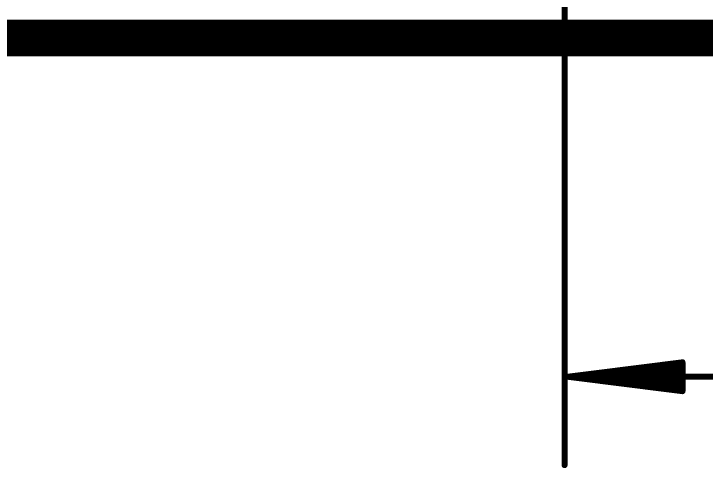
# Model space of a CAD drawing. Extents: x -7.9 to 55.5, y -9.8 to 31.
# Drawn here: x 20.5 to 35.76, y -9.76 to 0.25 of the extents above; entities that cross this region are included whole.
import ezdxf

# ---------------------------------------------------------------- set-up
doc = ezdxf.new("R2010")
doc.units = 0
for name, color, linetype in [('1', 12, 'CONTINUOUS'), ('16', 132, 'CONTINUOUS'), ('20', 53, 'CONTINUOUS'), ('47', 253, 'CONTINUOUS')]:
    doc.layers.add(name, color=color, linetype=linetype)

msp = doc.modelspace()

# ---------------------------------------------------------------- linework, layer by layer
at = {"layer": '1', "const_width": 0.6096}
msp.add_lwpolyline([(-0.127, -0.381), (51.435, -0.381)], dxfattribs=at)
at = {"layer": '16', "const_width": 0.254}
msp.add_lwpolyline([(0, 0), (50.8, 0)], dxfattribs=at)
at = {"layer": '20'}
for p, q in [((48.26, 0), (2.54, 0)), ((2.54, 0), (48.26, 0))]:
    msp.add_line(p, q, dxfattribs=at)
at = {"layer": '47', "const_width": 0.13}
for points in [[(32.639, 11.43), (32.639, -9.697)], [(32.704, -7.747), (35.239, -7.4278)], [(32.704, -7.747), (35.239, -7.487)], [(35.239, -7.4278), (35.239, -8.0662)], [(32.704, -7.747), (35.239, -7.617)], [(32.704, -7.747), (47.052, -7.747)], [(35.239, -8.0662), (32.704, -7.747)], [(35.239, -7.877), (32.704, -7.747)], [(35.239, -8.007), (32.704, -7.747)]]:
    msp.add_lwpolyline(points, dxfattribs=at)
at = {"layer": '47', "const_width": 0.065}
for points in [[(35.2715, -7.4278, 1), (35.2065, -7.4278)], [(35.2431, -7.46, 1), (35.2349, -7.3955)], [(35.2423, -7.5193, 1), (35.2357, -7.4547)], [(35.2407, -7.6495, 1), (35.2373, -7.5845)], [(32.704, -7.7145, 1), (32.704, -7.7795)], [(32.7081, -7.7148, 1), (32.6999, -7.7792)], [(32.7023, -7.7145, 1), (32.7057, -7.7795)], [(32.7057, -7.7145, 1), (32.7023, -7.7795)], [(32.7073, -7.7147, 1), (32.7007, -7.7793)], [(32.7007, -7.7147, 1), (32.7073, -7.7793)], [(32.6999, -7.7148, 1), (32.7081, -7.7792)], [(35.2373, -7.9095, 1), (35.2407, -7.8445)], [(35.2065, -8.0662, 1), (35.2715, -8.0662)], [(35.2349, -8.0985, 1), (35.2431, -8.034)], [(35.2357, -8.0393, 1), (35.2423, -7.9747)], [(32.6065, -9.697, 1), (32.6715, -9.697)]]:
    msp.add_lwpolyline(points, format="xyb", dxfattribs=at)

doc.saveas('drawing.dxf')
